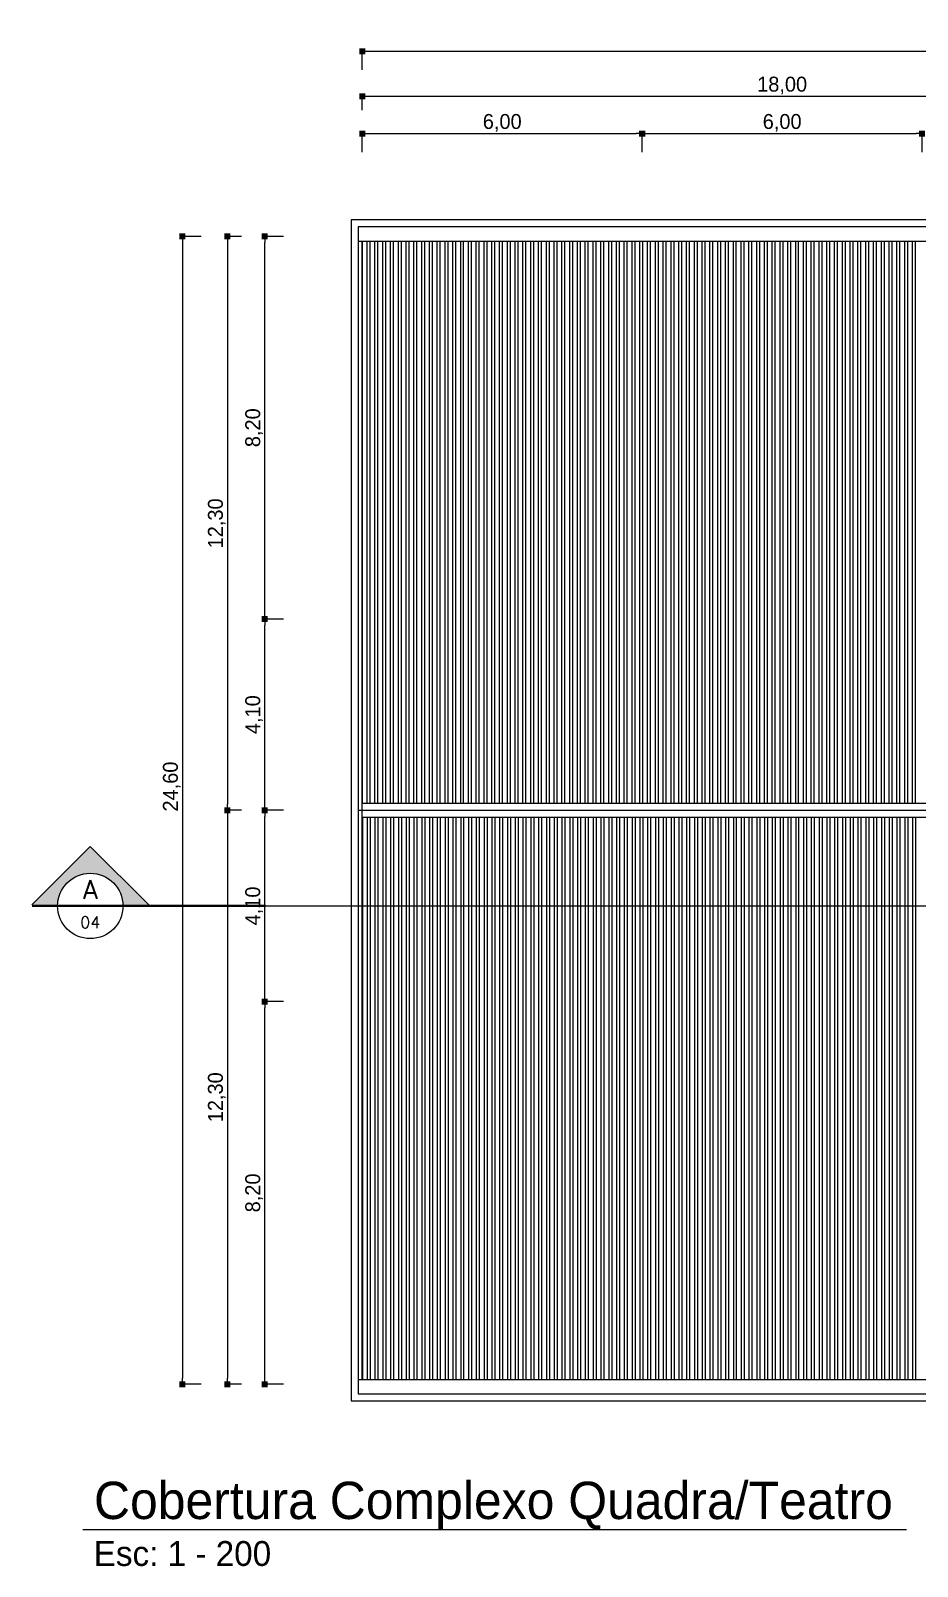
# Model space of a CAD drawing. Header units: millimetres. Extents: x 3006 to 6000, y 1661 to 3774.
# Drawn here: x 3937.98 to 3956.98, y 1660.95 to 1693.86 of the extents above; entities that cross this region are included whole.
import ezdxf
from ezdxf.enums import TextEntityAlignment as Align

# ---------------------------------------------------------------- set-up
doc = ezdxf.new("R2010")
doc.units = ezdxf.units.MM
doc.header["$LTSCALE"] = 10
doc.linetypes.add('TPP1', pattern=[2.6, 2, -0.2, 0, -0.2, 0, -0.2])
doc.linetypes.add('TPP2', pattern=[1.6, 1, -0.2, 0, -0.2, 0, -0.2])
doc.layers.add('.20 hachura', color=185, linetype='Continuous')
doc.layers.add('Escrita', color=34, linetype='Continuous')
for name, color, linetype, lineweight in [('.25', 70, 'Continuous', 25), ('.40 Interno parede', 27, 'Continuous', 40), ('COTAS', 230, 'Continuous', 15)]:
    doc.layers.add(name, color=color, linetype=linetype, lineweight=lineweight)
doc.layers.add('Verde', color=7, linetype='Continuous', true_color=0x136734)
doc.styles.add('100-100', font='SIMPLEX.shx', dxfattribs={"height": 0.25})
doc.styles.add('175-100', font='SIMPLEX.shx', dxfattribs={"height": 0.4})
doc.styles.add('Texto Wilian', font='himalaya.ttf')
doc.dimstyles.new('Cota 1-200 Exter WMJ', dxfattribs={"dimtxt": 0.32, "dimasz": 0.13, "dimexe": 0.05, "dimexo": 0.3, "dimgap": 0.03, "dimtad": 1, "dimzin": 1, "dimtxsty": 'Texto Wilian', "dimblk": 'BOXFILLED', "dimcen": 0, "dimclrd": 230, "dimclre": 230, "dimclrt": 104, "dimazin": 0, "dimtfac": 1, "dimtix": 1, "dimtmove": 0, "dimatfit": 3, "dimfxl": 0.4, "dimfxlon": 1, "dimlwd": 20, "dimarcsym": 2})

# ---------------------------------------------------------------- blocks, each defined once
blk = doc.blocks.new('W-CORTE')
at = {"layer": '.25'}
blk.add_hatch(color=256, dxfattribs=at).paths.add_polyline_path([(-3.759, 1.278), (-5.012, 0.025), (-4.459, 0.025, -0.964901), (-3.059, 0.025), (-2.506, 0.025)])
for p, q in [((-3.759, 1.278), (-5.012, 0.025)), ((-2.506, 0.025), (-3.759, 1.278))]:
    blk.add_line(p, q, dxfattribs=at)
at = {"layer": '.25', "const_width": 0.05}
blk.add_lwpolyline([(-2.506, 0), (-5.012, 0)], dxfattribs=at)
at = {"layer": '.25', "linetype": 'TPP2', "const_width": 0.05}
blk.add_lwpolyline([(-2.506, 0), (0, 0)], dxfattribs=at)
at = {"layer": '.25'}
blk.add_circle((-3.759, 0), 0.7, dxfattribs=at)
blk = doc.blocks.new('_BoxFilled')
at = {"color": 0, "linetype": 'ByBlock', "lineweight": -2}
blk.add_line((-0.5, 0), (-1, 0), dxfattribs=at)
at = {"color": 0, "linetype": 'ByBlock'}
blk.add_solid([(-0.5, 0.5), (0.5, 0.5), (-0.5, -0.5), (0.5, -0.5)], dxfattribs=at)
blk = doc.blocks.new('*D603')
at = {"layer": 'COTAS', "color": 230, "lineweight": -2, "ltscale": 10, "transparency": 16777216}
for p, q in [((3945.085, 1691.26), (3945.085, 1691.71)), ((3951.085, 1691.26), (3951.085, 1691.71))]:
    blk.add_line(p, q, dxfattribs=at)
at = {"layer": 'COTAS', "color": 230, "linetype": 'Continuous', "lineweight": 20, "ltscale": 10, "transparency": 16777216}
blk.add_line((3945.215, 1691.66), (3950.955, 1691.66), dxfattribs=at)
at = {"layer": 'Defpoints', "color": 0, "ltscale": 10, "transparency": 16777216}
for p in [(3951.085, 1691.66), (3945.085, 1689.81), (3951.085, 1689.81)]:
    blk.add_point(p, dxfattribs=at)
at = {"layer": 'COTAS', "color": 230, "lineweight": 20, "ltscale": 10, "transparency": 16777216, "xscale": 0.13, "yscale": 0.13, "zscale": 0.13, "rotation": 180}
blk.add_blockref('_BoxFilled', (3945.085, 1691.66), dxfattribs=at)
at = {"layer": 'COTAS', "color": 230, "lineweight": 20, "ltscale": 10, "transparency": 16777216, "xscale": 0.13, "yscale": 0.13, "zscale": 0.13}
blk.add_blockref('_BoxFilled', (3951.085, 1691.66), dxfattribs=at)
at = {"layer": 'COTAS', "color": 104, "ltscale": 10, "transparency": 16777216, "insert": (3948.085, 1691.889), "char_height": 0.32, "attachment_point": 5, "style": 'Texto Wilian'}
blk.add_mtext('6,00', dxfattribs=at)
blk = doc.blocks.new('*D604')
at = {"layer": 'COTAS', "color": 230, "lineweight": -2, "ltscale": 10, "transparency": 16777216}
for p, q in [((3951.085, 1691.26), (3951.085, 1691.71)), ((3957.085, 1691.26), (3957.085, 1691.71))]:
    blk.add_line(p, q, dxfattribs=at)
at = {"layer": 'COTAS', "color": 230, "linetype": 'Continuous', "lineweight": 20, "ltscale": 10, "transparency": 16777216}
blk.add_line((3951.215, 1691.66), (3956.955, 1691.66), dxfattribs=at)
at = {"layer": 'Defpoints', "color": 0, "ltscale": 10, "transparency": 16777216}
for p in [(3957.085, 1691.66), (3951.085, 1689.81), (3957.085, 1689.81)]:
    blk.add_point(p, dxfattribs=at)
at = {"layer": 'COTAS', "color": 230, "lineweight": 20, "ltscale": 10, "transparency": 16777216, "xscale": 0.13, "yscale": 0.13, "zscale": 0.13, "rotation": 180}
blk.add_blockref('_BoxFilled', (3951.085, 1691.66), dxfattribs=at)
at = {"layer": 'COTAS', "color": 230, "lineweight": 20, "ltscale": 10, "transparency": 16777216, "xscale": 0.13, "yscale": 0.13, "zscale": 0.13}
blk.add_blockref('_BoxFilled', (3957.085, 1691.66), dxfattribs=at)
at = {"layer": 'COTAS', "color": 104, "ltscale": 10, "transparency": 16777216, "insert": (3954.085, 1691.889), "char_height": 0.32, "attachment_point": 5, "style": 'Texto Wilian'}
blk.add_mtext('6,00', dxfattribs=at)
blk = doc.blocks.new('*D608')
at = {"layer": 'COTAS', "color": 230, "lineweight": -2, "ltscale": 10, "transparency": 16777216}
for p, q in [((3943.395, 1673.055), (3942.945, 1673.055)), ((3943.395, 1664.855), (3942.945, 1664.855))]:
    blk.add_line(p, q, dxfattribs=at)
at = {"layer": 'COTAS', "color": 230, "linetype": 'Continuous', "lineweight": 20, "ltscale": 10, "transparency": 16777216}
blk.add_line((3942.995, 1664.985), (3942.995, 1672.925), dxfattribs=at)
at = {"layer": 'Defpoints', "color": 0, "ltscale": 10, "transparency": 16777216}
for p in [(3942.995, 1673.055), (3944.845, 1673.055), (3944.845, 1664.855)]:
    blk.add_point(p, dxfattribs=at)
at = {"layer": 'COTAS', "color": 230, "lineweight": 20, "ltscale": 10, "transparency": 16777216, "xscale": 0.13, "yscale": 0.13, "zscale": 0.13}
for p, rotation in [((3942.995, 1673.055), 90), ((3942.995, 1664.855), 270)]:
    blk.add_blockref('_BoxFilled', p, dxfattribs=dict(at, rotation=rotation))
at = {"layer": 'COTAS', "color": 104, "ltscale": 10, "transparency": 16777216, "insert": (3942.766, 1668.955), "char_height": 0.32, "attachment_point": 5, "rotation": 90, "style": 'Texto Wilian'}
blk.add_mtext('8,20', dxfattribs=at)
blk = doc.blocks.new('*D600')
at = {"layer": 'COTAS', "color": 230, "lineweight": -2, "ltscale": 10, "transparency": 16777216}
for p, q in [((3943.395, 1677.155), (3942.945, 1677.155)), ((3943.395, 1673.055), (3942.945, 1673.055))]:
    blk.add_line(p, q, dxfattribs=at)
at = {"layer": 'COTAS', "color": 230, "linetype": 'Continuous', "lineweight": 20, "ltscale": 10, "transparency": 16777216}
blk.add_line((3942.995, 1673.185), (3942.995, 1677.025), dxfattribs=at)
at = {"layer": 'Defpoints', "color": 0, "ltscale": 10, "transparency": 16777216}
for p in [(3942.995, 1677.155), (3944.845, 1677.155), (3944.845, 1673.055)]:
    blk.add_point(p, dxfattribs=at)
at = {"layer": 'COTAS', "color": 230, "lineweight": 20, "ltscale": 10, "transparency": 16777216, "xscale": 0.13, "yscale": 0.13, "zscale": 0.13}
for p, rotation in [((3942.995, 1677.155), 90), ((3942.995, 1673.055), 270)]:
    blk.add_blockref('_BoxFilled', p, dxfattribs=dict(at, rotation=rotation))
at = {"layer": 'COTAS', "color": 104, "ltscale": 10, "transparency": 16777216, "insert": (3942.766, 1675.105), "char_height": 0.32, "attachment_point": 5, "rotation": 90, "style": 'Texto Wilian'}
blk.add_mtext('4,10', dxfattribs=at)
blk = doc.blocks.new('*D601')
at = {"layer": 'COTAS', "color": 230, "lineweight": -2, "ltscale": 10, "transparency": 16777216}
for p, q in [((3943.395, 1681.255), (3942.945, 1681.255)), ((3943.395, 1677.155), (3942.945, 1677.155))]:
    blk.add_line(p, q, dxfattribs=at)
at = {"layer": 'COTAS', "color": 230, "linetype": 'Continuous', "lineweight": 20, "ltscale": 10, "transparency": 16777216}
blk.add_line((3942.995, 1677.285), (3942.995, 1681.125), dxfattribs=at)
at = {"layer": 'Defpoints', "color": 0, "ltscale": 10, "transparency": 16777216}
for p in [(3942.995, 1681.255), (3944.845, 1681.255), (3944.845, 1677.155)]:
    blk.add_point(p, dxfattribs=at)
at = {"layer": 'COTAS', "color": 230, "lineweight": 20, "ltscale": 10, "transparency": 16777216, "xscale": 0.13, "yscale": 0.13, "zscale": 0.13}
for p, rotation in [((3942.995, 1681.255), 90), ((3942.995, 1677.155), 270)]:
    blk.add_blockref('_BoxFilled', p, dxfattribs=dict(at, rotation=rotation))
at = {"layer": 'COTAS', "color": 104, "ltscale": 10, "transparency": 16777216, "insert": (3942.766, 1679.205), "char_height": 0.32, "attachment_point": 5, "rotation": 90, "style": 'Texto Wilian'}
blk.add_mtext('4,10', dxfattribs=at)
blk = doc.blocks.new('*D602')
at = {"layer": 'COTAS', "color": 230, "lineweight": -2, "ltscale": 10, "transparency": 16777216}
for p, q in [((3943.395, 1689.455), (3942.945, 1689.455)), ((3943.395, 1681.255), (3942.945, 1681.255))]:
    blk.add_line(p, q, dxfattribs=at)
at = {"layer": 'COTAS', "color": 230, "linetype": 'Continuous', "lineweight": 20, "ltscale": 10, "transparency": 16777216}
blk.add_line((3942.995, 1681.385), (3942.995, 1689.325), dxfattribs=at)
at = {"layer": 'Defpoints', "color": 0, "ltscale": 10, "transparency": 16777216}
for p in [(3942.995, 1689.455), (3944.845, 1689.455), (3944.845, 1681.255)]:
    blk.add_point(p, dxfattribs=at)
at = {"layer": 'COTAS', "color": 230, "lineweight": 20, "ltscale": 10, "transparency": 16777216, "xscale": 0.13, "yscale": 0.13, "zscale": 0.13}
for p, rotation in [((3942.995, 1689.455), 90), ((3942.995, 1681.255), 270)]:
    blk.add_blockref('_BoxFilled', p, dxfattribs=dict(at, rotation=rotation))
at = {"layer": 'COTAS', "color": 104, "ltscale": 10, "transparency": 16777216, "insert": (3942.766, 1685.355), "char_height": 0.32, "attachment_point": 5, "rotation": 90, "style": 'Texto Wilian'}
blk.add_mtext('8,20', dxfattribs=at)
blk = doc.blocks.new('*D591')
at = {"layer": 'COTAS', "color": 230, "lineweight": -2, "ltscale": 10, "transparency": 16777216}
for p, q in [((3942.495, 1689.455), (3942.145, 1689.455)), ((3942.495, 1677.155), (3942.145, 1677.155))]:
    blk.add_line(p, q, dxfattribs=at)
at = {"layer": 'COTAS', "color": 230, "linetype": 'Continuous', "lineweight": 20, "ltscale": 10, "transparency": 16777216}
blk.add_line((3942.195, 1689.325), (3942.195, 1677.285), dxfattribs=at)
at = {"layer": 'Defpoints', "color": 0, "ltscale": 10, "transparency": 16777216}
for p in [(3942.795, 1689.455), (3942.195, 1677.155), (3942.795, 1677.155)]:
    blk.add_point(p, dxfattribs=at)
at = {"layer": 'COTAS', "color": 230, "lineweight": 20, "ltscale": 10, "transparency": 16777216, "xscale": 0.13, "yscale": 0.13, "zscale": 0.13}
for p, rotation in [((3942.195, 1689.455), 90), ((3942.195, 1677.155), 270)]:
    blk.add_blockref('_BoxFilled', p, dxfattribs=dict(at, rotation=rotation))
at = {"layer": 'COTAS', "color": 104, "ltscale": 10, "transparency": 16777216, "insert": (3941.966, 1683.305), "char_height": 0.32, "attachment_point": 5, "rotation": 90, "style": 'Texto Wilian'}
blk.add_mtext('12,30', dxfattribs=at)
blk = doc.blocks.new('*D592')
at = {"layer": 'COTAS', "color": 230, "lineweight": -2, "ltscale": 10, "transparency": 16777216}
for p, q in [((3942.495, 1677.155), (3942.145, 1677.155)), ((3942.495, 1664.855), (3942.145, 1664.855))]:
    blk.add_line(p, q, dxfattribs=at)
at = {"layer": 'COTAS', "color": 230, "linetype": 'Continuous', "lineweight": 20, "ltscale": 10, "transparency": 16777216}
blk.add_line((3942.195, 1677.025), (3942.195, 1664.985), dxfattribs=at)
at = {"layer": 'Defpoints', "color": 0, "ltscale": 10, "transparency": 16777216}
for p in [(3942.795, 1677.155), (3942.195, 1664.855), (3942.795, 1664.855)]:
    blk.add_point(p, dxfattribs=at)
at = {"layer": 'COTAS', "color": 230, "lineweight": 20, "ltscale": 10, "transparency": 16777216, "xscale": 0.13, "yscale": 0.13, "zscale": 0.13}
for p, rotation in [((3942.195, 1677.155), 90), ((3942.195, 1664.855), 270)]:
    blk.add_blockref('_BoxFilled', p, dxfattribs=dict(at, rotation=rotation))
at = {"layer": 'COTAS', "color": 104, "ltscale": 10, "transparency": 16777216, "insert": (3941.966, 1671.005), "char_height": 0.32, "attachment_point": 5, "rotation": 90, "style": 'Texto Wilian'}
blk.add_mtext('12,30', dxfattribs=at)
blk = doc.blocks.new('*D593')
at = {"layer": 'COTAS', "color": 230, "lineweight": -2, "ltscale": 10, "transparency": 16777216}
for p, q in [((3941.63, 1689.455), (3941.18, 1689.455)), ((3941.63, 1664.855), (3941.18, 1664.855))]:
    blk.add_line(p, q, dxfattribs=at)
at = {"layer": 'COTAS', "color": 230, "linetype": 'Continuous', "lineweight": 20, "ltscale": 10, "transparency": 16777216}
blk.add_line((3941.23, 1689.325), (3941.23, 1664.985), dxfattribs=at)
at = {"layer": 'Defpoints', "color": 0, "ltscale": 10, "transparency": 16777216}
for p in [(3941.995, 1689.455), (3941.23, 1664.855), (3941.995, 1664.855)]:
    blk.add_point(p, dxfattribs=at)
at = {"layer": 'COTAS', "color": 230, "lineweight": 20, "ltscale": 10, "transparency": 16777216, "xscale": 0.13, "yscale": 0.13, "zscale": 0.13}
for p, rotation in [((3941.23, 1689.455), 90), ((3941.23, 1664.855), 270)]:
    blk.add_blockref('_BoxFilled', p, dxfattribs=dict(at, rotation=rotation))
at = {"layer": 'COTAS', "color": 104, "ltscale": 10, "transparency": 16777216, "insert": (3941.001, 1677.664), "char_height": 0.32, "attachment_point": 5, "rotation": 90, "style": 'Texto Wilian'}
blk.add_mtext('24,60', dxfattribs=at)
blk = doc.blocks.new('*D594')
at = {"layer": 'COTAS', "color": 230, "lineweight": -2, "ltscale": 10, "transparency": 16777216}
for p, q in [((3945.085, 1692.16), (3945.085, 1692.51)), ((3963.085, 1692.16), (3963.085, 1692.51))]:
    blk.add_line(p, q, dxfattribs=at)
at = {"layer": 'COTAS', "color": 230, "linetype": 'Continuous', "lineweight": 20, "ltscale": 10, "transparency": 16777216}
blk.add_line((3945.215, 1692.46), (3962.955, 1692.46), dxfattribs=at)
at = {"layer": 'Defpoints', "color": 0, "ltscale": 10, "transparency": 16777216}
for p in [(3963.085, 1692.46), (3945.085, 1691.86), (3963.085, 1691.86)]:
    blk.add_point(p, dxfattribs=at)
at = {"layer": 'COTAS', "color": 230, "lineweight": 20, "ltscale": 10, "transparency": 16777216, "xscale": 0.13, "yscale": 0.13, "zscale": 0.13, "rotation": 180}
blk.add_blockref('_BoxFilled', (3945.085, 1692.46), dxfattribs=at)
at = {"layer": 'COTAS', "color": 230, "lineweight": 20, "ltscale": 10, "transparency": 16777216, "xscale": 0.13, "yscale": 0.13, "zscale": 0.13}
blk.add_blockref('_BoxFilled', (3963.085, 1692.46), dxfattribs=at)
at = {"layer": 'COTAS', "color": 104, "ltscale": 10, "transparency": 16777216, "insert": (3954.085, 1692.689), "char_height": 0.32, "attachment_point": 5, "style": 'Texto Wilian'}
blk.add_mtext('18,00', dxfattribs=at)
blk = doc.blocks.new('*D596')
at = {"layer": 'COTAS', "color": 230, "lineweight": -2, "ltscale": 10, "transparency": 16777216}
for p, q in [((3945.085, 1693.025), (3945.085, 1693.475)), ((3981.085, 1693.025), (3981.085, 1693.475))]:
    blk.add_line(p, q, dxfattribs=at)
at = {"layer": 'COTAS', "color": 230, "linetype": 'Continuous', "lineweight": 20, "ltscale": 10, "transparency": 16777216}
blk.add_line((3945.215, 1693.425), (3980.955, 1693.425), dxfattribs=at)
at = {"layer": 'Defpoints', "color": 0, "ltscale": 10, "transparency": 16777216}
for p in [(3981.085, 1693.425), (3945.085, 1692.66), (3981.085, 1692.66)]:
    blk.add_point(p, dxfattribs=at)
at = {"layer": 'COTAS', "color": 230, "lineweight": 20, "ltscale": 10, "transparency": 16777216, "xscale": 0.13, "yscale": 0.13, "zscale": 0.13, "rotation": 180}
blk.add_blockref('_BoxFilled', (3945.085, 1693.425), dxfattribs=at)
at = {"layer": 'COTAS', "color": 230, "lineweight": 20, "ltscale": 10, "transparency": 16777216, "xscale": 0.13, "yscale": 0.13, "zscale": 0.13}
blk.add_blockref('_BoxFilled', (3981.085, 1693.425), dxfattribs=at)
at = {"layer": 'COTAS', "color": 104, "ltscale": 10, "transparency": 16777216, "insert": (3962.463, 1693.654), "char_height": 0.32, "attachment_point": 5, "style": 'Texto Wilian'}
blk.add_mtext('36,00', dxfattribs=at)

msp = doc.modelspace()

# ---------------------------------------------------------------- linework, layer by layer
at = {"layer": '.20 hachura', "color": 185}
for p, q in [((3944.995, 1689.355), (3981.174, 1689.355)), ((3945.075, 1689.355), (3945.075, 1664.955)), ((3945.087, 1677.305), (3945.087, 1689.355)), ((3945.19, 1677.305), (3945.19, 1689.355)), ((3945.254, 1677.305), (3945.254, 1689.355)), ((3945.357, 1677.305), (3945.357, 1689.355)), ((3945.421, 1677.305), (3945.421, 1689.355)), ((3945.524, 1677.305), (3945.524, 1689.355)), ((3945.588, 1677.305), (3945.588, 1689.355)), ((3945.691, 1677.305), (3945.691, 1689.355)), ((3945.755, 1677.305), (3945.755, 1689.355)), ((3945.858, 1677.305), (3945.858, 1689.355)), ((3945.922, 1677.305), (3945.922, 1689.355)), ((3946.025, 1677.305), (3946.025, 1689.355)), ((3946.089, 1677.305), (3946.089, 1689.355)), ((3946.192, 1677.305), (3946.192, 1689.355)), ((3946.256, 1677.305), (3946.256, 1689.355)), ((3946.359, 1677.305), (3946.359, 1689.355)), ((3946.423, 1677.305), (3946.423, 1689.355)), ((3946.526, 1677.305), (3946.526, 1689.355)), ((3946.59, 1677.305), (3946.59, 1689.355)), ((3946.693, 1677.305), (3946.693, 1689.355)), ((3946.757, 1677.305), (3946.757, 1689.355)), ((3946.86, 1677.305), (3946.86, 1689.355)), ((3946.924, 1677.305), (3946.924, 1689.355)), ((3947.027, 1677.305), (3947.027, 1689.355)), ((3947.091, 1677.305), (3947.091, 1689.355)), ((3947.194, 1677.305), (3947.194, 1689.355)), ((3947.258, 1677.305), (3947.258, 1689.355)), ((3947.361, 1677.305), (3947.361, 1689.355)), ((3947.425, 1677.305), (3947.425, 1689.355)), ((3947.528, 1677.305), (3947.528, 1689.355)), ((3947.592, 1677.305), (3947.592, 1689.355)), ((3947.695, 1677.305), (3947.695, 1689.355)), ((3947.759, 1677.305), (3947.759, 1689.355)), ((3947.862, 1677.305), (3947.862, 1689.355)), ((3947.926, 1677.305), (3947.926, 1689.355)), ((3948.029, 1677.305), (3948.029, 1689.355)), ((3948.093, 1677.305), (3948.093, 1689.355)), ((3948.196, 1677.305), (3948.196, 1689.355)), ((3948.26, 1677.305), (3948.26, 1689.355)), ((3948.363, 1677.305), (3948.363, 1689.355)), ((3948.427, 1677.305), (3948.427, 1689.355)), ((3948.53, 1677.305), (3948.53, 1689.355)), ((3948.594, 1677.305), (3948.594, 1689.355)), ((3948.697, 1677.305), (3948.697, 1689.355)), ((3948.761, 1677.305), (3948.761, 1689.355)), ((3948.864, 1677.305), (3948.864, 1689.355)), ((3948.928, 1677.305), (3948.928, 1689.355)), ((3949.031, 1677.305), (3949.031, 1689.355)), ((3949.095, 1677.305), (3949.095, 1689.355)), ((3949.198, 1677.305), (3949.198, 1689.355)), ((3949.262, 1677.305), (3949.262, 1689.355)), ((3949.365, 1677.305), (3949.365, 1689.355)), ((3949.429, 1677.305), (3949.429, 1689.355)), ((3949.532, 1677.305), (3949.532, 1689.355)), ((3949.596, 1677.305), (3949.596, 1689.355)), ((3949.699, 1677.305), (3949.699, 1689.355)), ((3949.763, 1677.305), (3949.763, 1689.355)), ((3949.866, 1677.305), (3949.866, 1689.355)), ((3949.93, 1677.305), (3949.93, 1689.355)), ((3950.033, 1677.305), (3950.033, 1689.355)), ((3950.097, 1677.305), (3950.097, 1689.355)), ((3950.2, 1677.305), (3950.2, 1689.355)), ((3950.264, 1677.305), (3950.264, 1689.355)), ((3950.367, 1677.305), (3950.367, 1689.355)), ((3950.431, 1677.305), (3950.431, 1689.355)), ((3950.534, 1677.305), (3950.534, 1689.355)), ((3950.598, 1677.305), (3950.598, 1689.355)), ((3950.701, 1677.305), (3950.701, 1689.355)), ((3950.765, 1677.305), (3950.765, 1689.355)), ((3950.868, 1677.305), (3950.868, 1689.355)), ((3950.932, 1677.305), (3950.932, 1689.355)), ((3951.035, 1677.305), (3951.035, 1689.355)), ((3951.099, 1677.305), (3951.099, 1689.355)), ((3951.202, 1677.305), (3951.202, 1689.355)), ((3951.266, 1677.305), (3951.266, 1689.355)), ((3951.369, 1677.305), (3951.369, 1689.355)), ((3951.433, 1677.305), (3951.433, 1689.355)), ((3951.536, 1677.305), (3951.536, 1689.355)), ((3951.6, 1677.305), (3951.6, 1689.355)), ((3951.703, 1677.305), (3951.703, 1689.355)), ((3951.767, 1677.305), (3951.767, 1689.355)), ((3951.87, 1677.305), (3951.87, 1689.355)), ((3951.934, 1677.305), (3951.934, 1689.355)), ((3952.037, 1677.305), (3952.037, 1689.355)), ((3952.101, 1677.305), (3952.101, 1689.355)), ((3952.204, 1677.305), (3952.204, 1689.355)), ((3952.268, 1677.305), (3952.268, 1689.355)), ((3952.371, 1677.305), (3952.371, 1689.355)), ((3952.435, 1677.305), (3952.435, 1689.355)), ((3952.538, 1677.305), (3952.538, 1689.355)), ((3952.602, 1677.305), (3952.602, 1689.355)), ((3952.705, 1677.305), (3952.705, 1689.355)), ((3952.769, 1677.305), (3952.769, 1689.355)), ((3952.872, 1677.305), (3952.872, 1689.355)), ((3952.936, 1677.305), (3952.936, 1689.355)), ((3953.039, 1677.305), (3953.039, 1689.355)), ((3953.103, 1677.305), (3953.103, 1689.355)), ((3953.206, 1677.305), (3953.206, 1689.355)), ((3953.27, 1677.305), (3953.27, 1689.355)), ((3953.373, 1677.305), (3953.373, 1689.355)), ((3953.437, 1677.305), (3953.437, 1689.355)), ((3953.54, 1677.305), (3953.54, 1689.355)), ((3953.604, 1677.305), (3953.604, 1689.355)), ((3953.707, 1677.305), (3953.707, 1689.355)), ((3953.771, 1677.305), (3953.771, 1689.355)), ((3953.874, 1677.305), (3953.874, 1689.355)), ((3953.938, 1677.305), (3953.938, 1689.355)), ((3954.041, 1677.305), (3954.041, 1689.355)), ((3954.105, 1677.305), (3954.105, 1689.355)), ((3954.208, 1677.305), (3954.208, 1689.355)), ((3954.272, 1677.305), (3954.272, 1689.355)), ((3954.375, 1677.305), (3954.375, 1689.355)), ((3954.439, 1677.305), (3954.439, 1689.355)), ((3954.542, 1677.305), (3954.542, 1689.355)), ((3954.606, 1677.305), (3954.606, 1689.355)), ((3954.709, 1677.305), (3954.709, 1689.355)), ((3954.773, 1677.305), (3954.773, 1689.355)), ((3954.876, 1677.305), (3954.876, 1689.355)), ((3954.94, 1677.305), (3954.94, 1689.355)), ((3955.043, 1677.305), (3955.043, 1689.355)), ((3955.107, 1677.305), (3955.107, 1689.355)), ((3955.21, 1677.305), (3955.21, 1689.355)), ((3955.274, 1677.305), (3955.274, 1689.355)), ((3955.377, 1677.305), (3955.377, 1689.355)), ((3955.441, 1677.305), (3955.441, 1689.355)), ((3955.544, 1677.305), (3955.544, 1689.355)), ((3955.608, 1677.305), (3955.608, 1689.355)), ((3955.711, 1677.305), (3955.711, 1689.355)), ((3955.775, 1677.305), (3955.775, 1689.355)), ((3955.878, 1677.305), (3955.878, 1689.355)), ((3955.942, 1677.305), (3955.942, 1689.355)), ((3956.045, 1677.305), (3956.045, 1689.355)), ((3956.109, 1677.305), (3956.109, 1689.355)), ((3956.212, 1677.305), (3956.212, 1689.355)), ((3956.276, 1677.305), (3956.276, 1689.355)), ((3956.379, 1677.305), (3956.379, 1689.355)), ((3956.443, 1677.305), (3956.443, 1689.355)), ((3956.546, 1677.305), (3956.546, 1689.355)), ((3956.61, 1677.305), (3956.61, 1689.355)), ((3956.713, 1677.305), (3956.713, 1689.355)), ((3956.777, 1677.305), (3956.777, 1689.355)), ((3956.88, 1677.305), (3956.88, 1689.355)), ((3956.944, 1677.305), (3956.944, 1689.355)), ((3945.075, 1677.305), (3981.094, 1677.305)), ((3944.995, 1677.155), (3981.174, 1677.155)), ((3945.075, 1677.005), (3981.094, 1677.005)), ((3945.087, 1677.005), (3945.087, 1664.955)), ((3945.19, 1677.005), (3945.19, 1664.955)), ((3945.254, 1677.005), (3945.254, 1664.955)), ((3945.357, 1677.005), (3945.357, 1664.955)), ((3945.421, 1677.005), (3945.421, 1664.955)), ((3945.524, 1677.005), (3945.524, 1664.955)), ((3945.588, 1677.005), (3945.588, 1664.955)), ((3945.691, 1677.005), (3945.691, 1664.955)), ((3945.755, 1677.005), (3945.755, 1664.955)), ((3945.858, 1677.005), (3945.858, 1664.955)), ((3945.922, 1677.005), (3945.922, 1664.955)), ((3946.025, 1677.005), (3946.025, 1664.955)), ((3946.089, 1677.005), (3946.089, 1664.955)), ((3946.192, 1677.005), (3946.192, 1664.955)), ((3946.256, 1677.005), (3946.256, 1664.955)), ((3946.359, 1677.005), (3946.359, 1664.955)), ((3946.423, 1677.005), (3946.423, 1664.955)), ((3946.526, 1677.005), (3946.526, 1664.955)), ((3946.59, 1677.005), (3946.59, 1664.955)), ((3946.693, 1677.005), (3946.693, 1664.955)), ((3946.757, 1677.005), (3946.757, 1664.955)), ((3946.86, 1677.005), (3946.86, 1664.955)), ((3946.924, 1677.005), (3946.924, 1664.955)), ((3947.027, 1677.005), (3947.027, 1664.955)), ((3947.091, 1677.005), (3947.091, 1664.955)), ((3947.194, 1677.005), (3947.194, 1664.955)), ((3947.258, 1677.005), (3947.258, 1664.955)), ((3947.361, 1677.005), (3947.361, 1664.955)), ((3947.425, 1677.005), (3947.425, 1664.955)), ((3947.528, 1677.005), (3947.528, 1664.955)), ((3947.592, 1677.005), (3947.592, 1664.955)), ((3947.695, 1677.005), (3947.695, 1664.955)), ((3947.759, 1677.005), (3947.759, 1664.955)), ((3947.862, 1677.005), (3947.862, 1664.955)), ((3947.926, 1677.005), (3947.926, 1664.955)), ((3948.029, 1677.005), (3948.029, 1664.955)), ((3948.093, 1677.005), (3948.093, 1664.955)), ((3948.196, 1677.005), (3948.196, 1664.955)), ((3948.26, 1677.005), (3948.26, 1664.955)), ((3948.363, 1677.005), (3948.363, 1664.955)), ((3948.427, 1677.005), (3948.427, 1664.955)), ((3948.53, 1677.005), (3948.53, 1664.955)), ((3948.594, 1677.005), (3948.594, 1664.955)), ((3948.697, 1677.005), (3948.697, 1664.955)), ((3948.761, 1677.005), (3948.761, 1664.955)), ((3948.864, 1677.005), (3948.864, 1664.955)), ((3948.928, 1677.005), (3948.928, 1664.955)), ((3949.031, 1677.005), (3949.031, 1664.955)), ((3949.095, 1677.005), (3949.095, 1664.955)), ((3949.198, 1677.005), (3949.198, 1664.955)), ((3949.262, 1677.005), (3949.262, 1664.955)), ((3949.365, 1677.005), (3949.365, 1664.955)), ((3949.429, 1677.005), (3949.429, 1664.955)), ((3949.532, 1677.005), (3949.532, 1664.955)), ((3949.596, 1677.005), (3949.596, 1664.955)), ((3949.699, 1677.005), (3949.699, 1664.955)), ((3949.763, 1677.005), (3949.763, 1664.955)), ((3949.866, 1677.005), (3949.866, 1664.955)), ((3949.93, 1677.005), (3949.93, 1664.955)), ((3950.033, 1677.005), (3950.033, 1664.955)), ((3950.097, 1677.005), (3950.097, 1664.955)), ((3950.2, 1677.005), (3950.2, 1664.955)), ((3950.264, 1677.005), (3950.264, 1664.955)), ((3950.367, 1677.005), (3950.367, 1664.955)), ((3950.431, 1677.005), (3950.431, 1664.955)), ((3950.534, 1677.005), (3950.534, 1664.955)), ((3950.598, 1677.005), (3950.598, 1664.955)), ((3950.701, 1677.005), (3950.701, 1664.955)), ((3950.765, 1677.005), (3950.765, 1664.955)), ((3950.868, 1677.005), (3950.868, 1664.955)), ((3950.932, 1677.005), (3950.932, 1664.955)), ((3951.035, 1677.005), (3951.035, 1664.955)), ((3951.099, 1677.005), (3951.099, 1664.955)), ((3951.202, 1677.005), (3951.202, 1664.955)), ((3951.266, 1677.005), (3951.266, 1664.955)), ((3951.369, 1677.005), (3951.369, 1664.955)), ((3951.433, 1677.005), (3951.433, 1664.955)), ((3951.536, 1677.005), (3951.536, 1664.955)), ((3951.6, 1677.005), (3951.6, 1664.955)), ((3951.703, 1677.005), (3951.703, 1664.955)), ((3951.767, 1677.005), (3951.767, 1664.955)), ((3951.87, 1677.005), (3951.87, 1664.955)), ((3951.934, 1677.005), (3951.934, 1664.955)), ((3952.037, 1677.005), (3952.037, 1664.955)), ((3952.101, 1677.005), (3952.101, 1664.955)), ((3952.204, 1677.005), (3952.204, 1664.955)), ((3952.268, 1677.005), (3952.268, 1664.955)), ((3952.371, 1677.005), (3952.371, 1664.955)), ((3952.435, 1677.005), (3952.435, 1664.955)), ((3952.538, 1677.005), (3952.538, 1664.955)), ((3952.602, 1677.005), (3952.602, 1664.955)), ((3952.705, 1677.005), (3952.705, 1664.955)), ((3952.769, 1677.005), (3952.769, 1664.955)), ((3952.872, 1677.005), (3952.872, 1664.955)), ((3952.936, 1677.005), (3952.936, 1664.955)), ((3953.039, 1677.005), (3953.039, 1664.955)), ((3953.103, 1677.005), (3953.103, 1664.955)), ((3953.206, 1677.005), (3953.206, 1664.955)), ((3953.27, 1677.005), (3953.27, 1664.955)), ((3953.373, 1677.005), (3953.373, 1664.955)), ((3953.437, 1677.005), (3953.437, 1664.955)), ((3953.54, 1677.005), (3953.54, 1664.955)), ((3953.604, 1677.005), (3953.604, 1664.955)), ((3953.707, 1677.005), (3953.707, 1664.955)), ((3953.771, 1677.005), (3953.771, 1664.955)), ((3953.874, 1677.005), (3953.874, 1664.955)), ((3953.938, 1677.005), (3953.938, 1664.955)), ((3954.041, 1677.005), (3954.041, 1664.955)), ((3954.105, 1677.005), (3954.105, 1664.955)), ((3954.208, 1677.005), (3954.208, 1664.955)), ((3954.272, 1677.005), (3954.272, 1664.955)), ((3954.375, 1677.005), (3954.375, 1664.955)), ((3954.439, 1677.005), (3954.439, 1664.955)), ((3954.542, 1677.005), (3954.542, 1664.955)), ((3954.606, 1677.005), (3954.606, 1664.955)), ((3954.709, 1677.005), (3954.709, 1664.955)), ((3954.773, 1677.005), (3954.773, 1664.955)), ((3954.876, 1677.005), (3954.876, 1664.955)), ((3954.94, 1677.005), (3954.94, 1664.955)), ((3955.043, 1677.005), (3955.043, 1664.955)), ((3955.107, 1677.005), (3955.107, 1664.955)), ((3955.21, 1677.005), (3955.21, 1664.955)), ((3955.274, 1677.005), (3955.274, 1664.955)), ((3955.377, 1677.005), (3955.377, 1664.955)), ((3955.441, 1677.005), (3955.441, 1664.955)), ((3955.544, 1677.005), (3955.544, 1664.955)), ((3955.608, 1677.005), (3955.608, 1664.955)), ((3955.711, 1677.005), (3955.711, 1664.955)), ((3955.775, 1677.005), (3955.775, 1664.955)), ((3955.878, 1677.005), (3955.878, 1664.955)), ((3955.942, 1677.005), (3955.942, 1664.955)), ((3956.045, 1677.005), (3956.045, 1664.955)), ((3956.109, 1677.005), (3956.109, 1664.955)), ((3956.212, 1677.005), (3956.212, 1664.955)), ((3956.276, 1677.005), (3956.276, 1664.955)), ((3956.379, 1677.005), (3956.379, 1664.955)), ((3956.443, 1677.005), (3956.443, 1664.955)), ((3956.546, 1677.005), (3956.546, 1664.955)), ((3956.61, 1677.005), (3956.61, 1664.955)), ((3956.713, 1677.005), (3956.713, 1664.955)), ((3956.777, 1677.005), (3956.777, 1664.955)), ((3956.88, 1677.005), (3956.88, 1664.955)), ((3956.944, 1677.005), (3956.944, 1664.955)), ((3944.995, 1664.955), (3981.174, 1664.955))]:
    msp.add_line(p, q, dxfattribs=at)
at = {"layer": '.25', "color": 70, "lineweight": 25}
for points in [[(3981.324, 1689.81), (3944.845, 1689.81), (3944.845, 1664.5), (3981.324, 1664.5)], [(3981.174, 1689.66), (3944.995, 1689.66), (3944.995, 1664.65), (3981.174, 1664.65)]]:
    msp.add_lwpolyline(points, close=True, dxfattribs=at)
at = {"layer": 'Defpoints', "linetype": 'TPP1'}
msp.add_line((3943.014, 1675.105), (3998.907, 1675.105), dxfattribs=at)
at = {"layer": 'Verde', "color": 106, "lineweight": 9}
msp.add_line((3939.098, 1661.738), (3956.75, 1661.738), dxfattribs=at)

# ---------------------------------------------------------------- block references
at = {"layer": '.25', "color": 70, "lineweight": 25}
msp.add_blockref('W-CORTE', (3943.014, 1675.105), dxfattribs=at)

# ---------------------------------------------------------------- texts
at = {"layer": '.40 Interno parede', "color": 27}
for s, height, style, p in [('A', 0.4, '175-100', (3939.255, 1675.455)), ('04', 0.25, '100-100', (3939.255, 1674.755))]:
    msp.add_text(s, height=height, dxfattribs=dict(at, style=style)).set_placement(p, align=Align.MIDDLE)
at = {"layer": 'Escrita', "attachment_point": 1, "style": 'Texto Wilian'}
for s, insert, char_height, width in [('{\\C50;Cobertura Complexo Quadra/Teatro }', (3939.333, 1662.765), 0.8, 19.84348), ('{\\C50;Esc: 1 - 200}', (3939.327, 1661.493), 0.53333, 8.38128)]:
    msp.add_mtext(s, dxfattribs=dict(at, insert=insert, char_height=char_height, width=width))

# ---------------------------------------------------------------- dimensions: what is measured, and where the dimension line sits
at = {"layer": 'COTAS', "ltscale": 10}
dim = msp.add_linear_dim(base=(3981.085, 1693.425), p1=(3945.085, 1692.66), p2=(3981.085, 1692.66), dimstyle='Cota 1-200 Exter WMJ', dxfattribs=at)
dim.commit()
dim.dimension.update_dxf_attribs({"geometry": '*D596', "text_midpoint": (3962.463, 1693.425), "dimtype": 160})
for base, p1, p2, picture, middle in [((3963.085, 1692.46), (3945.085, 1691.86), (3963.085, 1691.86), '*D594', (3954.085, 1692.689)), ((3951.085, 1691.66), (3945.085, 1689.81), (3951.085, 1689.81), '*D603', (3948.085, 1691.889)), ((3957.085, 1691.66), (3951.085, 1689.81), (3957.085, 1689.81), '*D604', (3954.085, 1691.889))]:
    dim = msp.add_linear_dim(base=base, p1=p1, p2=p2, dimstyle='Cota 1-200 Exter WMJ', dxfattribs=at)
    dim.commit()
    dim.dimension.update_dxf_attribs({"geometry": picture, "text_midpoint": middle})
dim = msp.add_linear_dim(base=(3941.23, 1664.855), p1=(3941.995, 1689.455), p2=(3941.995, 1664.855), angle=90, dimstyle='Cota 1-200 Exter WMJ', dxfattribs=at)
dim.commit()
dim.dimension.update_dxf_attribs({"geometry": '*D593', "text_midpoint": (3941.23, 1677.664), "dimtype": 160})
for base, p1, p2, picture, middle in [((3942.195, 1677.155), (3942.795, 1689.455), (3942.795, 1677.155), '*D591', (3941.966, 1683.305)), ((3942.995, 1689.455), (3944.845, 1681.255), (3944.845, 1689.455), '*D602', (3942.766, 1685.355)), ((3942.995, 1681.255), (3944.845, 1677.155), (3944.845, 1681.255), '*D601', (3942.766, 1679.205)), ((3942.195, 1664.855), (3942.795, 1677.155), (3942.795, 1664.855), '*D592', (3941.966, 1671.005)), ((3942.995, 1677.155), (3944.845, 1673.055), (3944.845, 1677.155), '*D600', (3942.766, 1675.105)), ((3942.995, 1673.055), (3944.845, 1664.855), (3944.845, 1673.055), '*D608', (3942.766, 1668.955))]:
    dim = msp.add_linear_dim(base=base, p1=p1, p2=p2, angle=90, dimstyle='Cota 1-200 Exter WMJ', dxfattribs=at)
    dim.commit()
    dim.dimension.update_dxf_attribs({"geometry": picture, "text_midpoint": middle})

doc.saveas('drawing.dxf')
